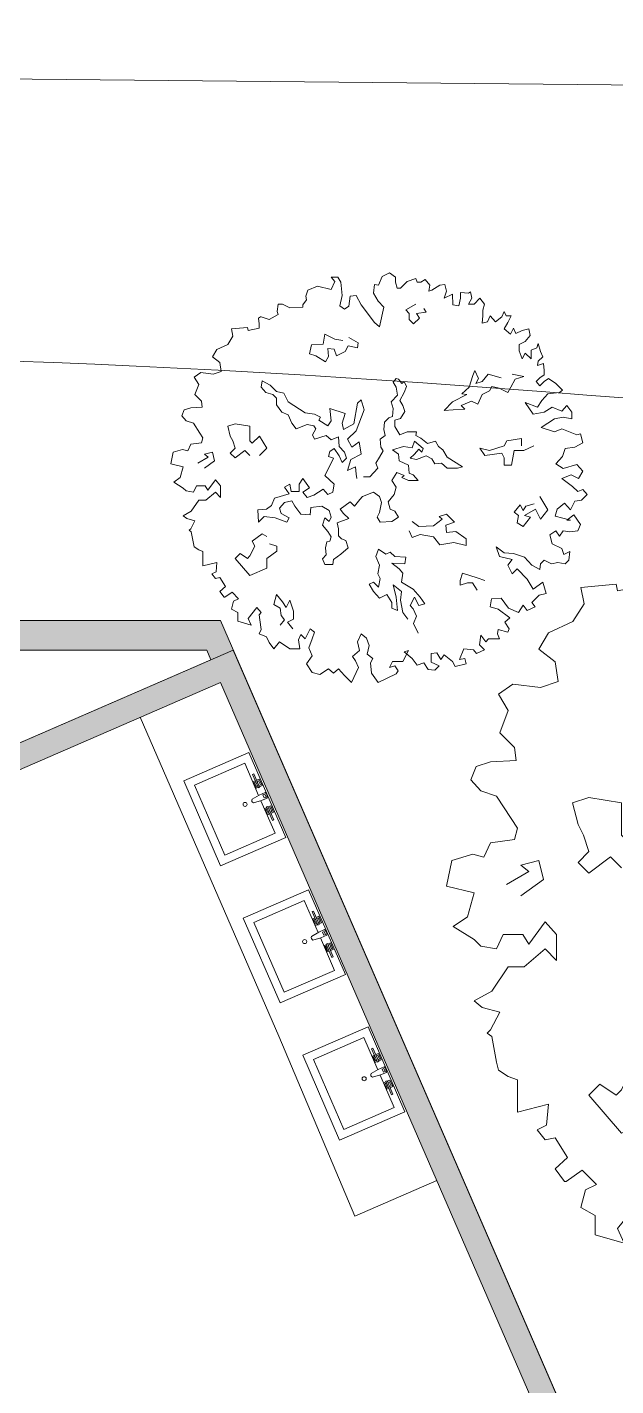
# Model space of a CAD drawing. Header units: metres. Extents: x -48 to 2360, y -1392 to 453.
# Drawn here: x 1278.31 to 1281.92, y -64.54 to -56.2 of the extents above; entities that cross this region are included whole.
import ezdxf

# ---------------------------------------------------------------- set-up
doc = ezdxf.new("R2010")
doc.units = ezdxf.units.M
doc.layers.add('TECHOS', color=220, linetype='Continuous', lineweight=18)
doc.layers.add('trazo', color=7, linetype='Continuous', lineweight=18)
doc.layers.add('Vegetación-h', color=7, linetype='Continuous', lineweight=5, true_color=0x5f7f00, transparency=0.5)

# ---------------------------------------------------------------- blocks, each defined once
blk = doc.blocks.new('arb29')
at = {"layer": 'Vegetación-h', "linetype": 'Continuous'}
for points in [[(0.1951, 1.7282), (0.2272, 1.8056), (0.2933, 1.8378), (0.3462, 1.8), (0.3462, 1.7546), (0.3594, 1.7017), (0.3915, 1.7017), (0.4501, 1.7603), (0.5275, 1.7867), (0.5407, 1.7546), (0.5728, 1.7546), (0.6125, 1.7792), (0.6522, 1.7282), (0.6446, 1.6752), (0.6711, 1.6828), (0.7428, 1.7282), (0.7882, 1.7338), (0.8014, 1.6752), (0.7825, 1.611), (0.8543, 1.6488), (0.86, 1.5524), (0.9128, 1.5448), (0.9261, 1.611), (0.9261, 1.662), (0.9979, 1.6563), (1.0167, 1.6696), (1.03, 1.611), (0.9979, 1.5581), (1.0489, 1.5581), (1.1017, 1.611), (1.1414, 1.5581), (1.1282, 1.5052), (1.1282, 1.4541), (1.1206, 1.388), (1.1679, 1.4012), (1.1924, 1.4541), (1.2396, 1.4012), (1.2982, 1.4466), (1.3171, 1.4919), (1.336, 1.4541), (1.3813, 1.4541), (1.3492, 1.3956), (1.3171, 1.337), (1.3756, 1.2897), (1.4021, 1.3427), (1.421, 1.2973), (1.4795, 1.3238), (1.5381, 1.337), (1.5513, 1.2784), (1.506, 1.2255), (1.4531, 1.199), (1.4531, 1.1405), (1.4795, 1.0686), (1.506, 1.1216), (1.5589, 1.0686), (1.5589, 1.148), (1.6099, 1.1669), (1.6231, 1.2066), (1.6439, 1.1348), (1.6628, 1.0875), (1.6231, 1.0497), (1.6174, 1.0101), (1.6684, 1.029), (1.676, 0.9647), (1.676, 0.925), (1.6363, 0.8986), (1.6042, 0.8664), (1.6363, 0.8268), (1.676, 0.8664), (1.7156, 0.8929), (1.7799, 0.8475), (1.8384, 0.789), (1.812, 0.7682), (1.7081, 0.755), (1.6552, 0.6964), (1.6174, 0.6378), (1.506, 0.6775), (1.5778, 0.5735), (1.676, 0.5924), (1.7478, 0.6378), (1.8328, 0.6), (1.8781, 0.651), (1.9234, 0.5924), (1.9234, 0.5339), (1.846, 0.5471), (1.7666, 0.5339), (1.6495, 0.4564), (1.7666, 0.4167), (1.8328, 0.4432), (1.9688, 0.3902), (2.0009, 0.3978), (2.0217, 0.3184), (1.9499, 0.2806), (1.8649, 0.2674), (1.8384, 0.1956), (1.7799, 0.1295), (1.846, 0.0898), (1.9688, 0.1238), (2.0217, 0.0652), (1.982, -0.0009), (1.9178, 0.0312), (1.8328, -0.0009)], [(1.8328, -0.0009), (1.9291, -0.0727), (1.9763, -0.1181), (2.0217, -0.0992), (2.0613, -0.1445), (2.0084, -0.1956), (1.9499, -0.2031), (1.9102, -0.2806), (1.8573, -0.222), (1.7931, -0.2749), (1.7742, -0.3392), (1.9102, -0.3732), (1.8781, -0.3732), (1.9423, -0.326), (2.0009, -0.411), (1.9763, -0.4696), (1.9045, -0.4771), (1.846, -0.4696), (1.812, -0.5168), (1.7799, -0.4696), (1.727, -0.5036), (1.7478, -0.5867), (1.8328, -0.6264), (1.8516, -0.6793), (1.9045, -0.6529), (1.897, -0.7304), (1.8649, -0.7644), (1.7988, -0.7511), (1.7402, -0.7644), (1.676, -0.7304), (1.6439, -0.7644), (1.6363, -0.8154), (1.5645, -0.7776), (1.5003, -0.7058), (1.4021, -0.6718), (1.3171, -0.6661), (1.2453, -0.6132), (1.2774, -0.6982), (1.3889, -0.7247), (1.3492, -0.7776), (1.3889, -0.8551), (1.4342, -0.8097), (1.5249, -0.9004), (1.5778, -0.9911), (1.6628, -0.9269), (1.6949, -1.0308), (1.6306, -1.044), (1.5645, -1.1102), (1.5966, -1.148), (1.5249, -1.182), (1.4871, -1.1348), (1.4474, -1.2009), (1.3567, -1.1612), (1.2906, -1.0705), (1.2056, -1.0762), (1.1924, -1.148), (1.2642, -1.1688), (1.37, -1.2462), (1.3227, -1.2859), (1.3624, -1.3445), (1.3492, -1.3766), (1.2642, -1.3502), (1.2585, -1.3899), (1.2774, -1.4352), (1.2321, -1.4352), (1.1792, -1.4352), (1.1546, -1.4617), (1.1093, -1.4031), (1.0961, -1.4881), (1.1414, -1.5335), (1.0696, -1.5656), (1.0432, -1.5335), (0.9582, -1.5259), (0.9185, -1.6185), (0.9657, -1.611), (0.9771, -1.6582), (0.8807, -1.6828), (0.8543, -1.6374), (0.7825, -1.5788), (0.7504, -1.6185), (0.7164, -1.5599), (0.6654, -1.5656), (0.6654, -1.645), (0.7372, -1.6771), (0.6975, -1.7168), (0.639, -1.7092), (0.5993, -1.6506), (0.5407, -1.6695), (0.4954, -1.611), (0.4236, -1.5524), (0.4633, -1.5391), (0.4104, -1.6374), (0.3197, -1.6374), (0.2933, -1.6903), (0.3386, -1.6771), (0.3707, -1.7224), (0.3518, -1.7489), (0.1894, -1.8264), (0.1308, -1.7413), (0.1233, -1.6506), (0.1441, -1.611), (0.0912, -1.5732), (0.1101, -1.4938), (0.0855, -1.4295), (0.0383, -1.3899), (0.0062, -1.4617), (0.0251, -1.5391), (-0.0392, -1.5921), (-0.0127, -1.6317), (0.0137, -1.6903), (-0.0467, -1.8264), (-0.111, -1.7621), (-0.1638, -1.7036), (-0.2092, -1.7413), (-0.2545, -1.7036), (-0.332, -1.7546), (-0.3981, -1.7357), (-0.451, -1.6582), (-0.3981, -1.5864), (-0.4302, -1.5146), (-0.3981, -1.4352), (-0.3792, -1.3766), (-0.417, -1.3445), (-0.4623, -1.4352), (-0.502, -1.3955), (-0.5227, -1.4428), (-0.5095, -1.5259), (-0.6002, -1.5259), (-0.6909, -1.4617), (-0.7437, -1.5259), (-0.7834, -1.4673), (-0.808, -1.4163), (-0.8741, -1.3899), (-0.8552, -1.3502), (-0.8665, -1.2651), (-0.8741, -1.2198), (-0.8552, -1.2009), (-0.893, -1.1555), (-0.9723, -1.2538), (-0.9459, -1.3124), (-1.063, -1.2784), (-1.063, -1.2009), (-1.1215, -1.1688), (-1.1026, -1.097), (-1.0573, -1.0762), (-1.1159, -1.0176), (-1.1801, -1.0629), (-1.1876, -1.0629), (-1.2254, -1.0119), (-1.1744, -0.9666), (-1.2254, -0.8872), (-1.2651, -0.8948), (-1.2972, -0.8551), (-1.2594, -0.8362), (-1.2519, -0.7511), (-1.3765, -0.7833), (-1.3765, -0.719), (-1.3765, -0.6529), (-1.4143, -0.6396), (-1.454, -0.6132), (-1.4615, -0.5811), (-1.4804, -0.4771), (-1.4993, -0.4639), (-1.4861, -0.4507), (-1.4483, -0.3789), (-1.5201, -0.36), (-1.5522, -0.3335), (-1.4804, -0.2938), (-1.4143, -0.1956), (-1.3501, -0.1956), (-1.2651, -0.1238), (-1.2198, -0.171), (-1.2198, -0.0652), (-1.2651, -0.0142), (-1.3312, -0.1049), (-1.3558, -0.0652), (-1.4351, -0.0652), (-1.4615, -0.1238), (-1.5258, -0.1124), (-1.5522, -0.086), (-1.6372, -0.0331), (-1.5786, 0.0066), (-1.5522, 0.103), (-1.6637, 0.1295), (-1.6429, 0.2334), (-1.5579, 0.2599), (-1.5125, 0.2466), (-1.4861, 0.3052), (-1.3898, 0.3184), (-1.3765, 0.3638), (-1.403, 0.4035), (-1.4615, 0.4942), (-1.5258, 0.515), (-1.5654, 0.5603), (-1.5446, 0.6132), (-1.4861, 0.6321), (-1.3822, 0.6378), (-1.3898, 0.6907), (-1.4483, 0.7493), (-1.4143, 0.84), (-1.454, 0.9061), (-1.3954, 0.9458), (-1.284, 0.9326), (-1.2122, 0.9572), (-1.2254, 1.0365), (-1.2915, 1.0875), (-1.2519, 1.1537), (-1.1536, 1.199), (-1.1083, 1.2708), (-1.1215, 1.337), (-0.978, 1.3502), (-0.9723, 1.3238), (-0.8741, 1.3427), (-0.8741, 1.3823), (-0.8797, 1.4334), (-0.8609, 1.4466), (-0.8552, 1.4466), (-0.7834, 1.422), (-0.7041, 1.4674), (-0.7116, 1.4919), (-0.7041, 1.5581), (-0.6644, 1.5581), (-0.6002, 1.526), (-0.4831, 1.5316), (-0.4831, 1.5524), (-0.451, 1.5978), (-0.4566, 1.6299), (-0.4377, 1.6828), (-0.3527, 1.7206), (-0.2281, 1.6885), (-0.196, 1.7603), (-0.2281, 1.8), (-0.1695, 1.8), (-0.1431, 1.7546), (-0.1298, 1.6356), (-0.1506, 1.5448), (-0.111, 1.5127), (-0.0713, 1.5392), (-0.0581, 1.6299), (-0.0071, 1.6356), (0.0383, 1.5524), (0.1573, 1.3956), (0.2026, 1.3559), (0.2404, 1.5316), (0.1894, 1.5845), (0.1497, 1.6563), (0.1573, 1.7338), (0.1951, 1.7282)], [(0.5283, 1.559), (0.4373, 1.5068), (0.4695, 1.4746), (0.4695, 1.4224), (0.5083, 1.3824), (0.5605, 1.4346), (0.535, 1.4746), (0.6193, 1.4868), (0.6005, 1.5201)], [(-0.1243, 1.2325), (-0.1953, 1.2458), (-0.2864, 1.2914), (-0.2997, 1.2003), (-0.404, 1.1937), (-0.424, 1.1148), (-0.3652, 1.0959), (-0.2808, 1.0438), (-0.2542, 1.0893), (-0.2608, 1.1615), (-0.202, 1.1548), (-0.182, 1.0959), (-0.1043, 1.1348), (-0.0777, 1.187), (0.0067, 1.167), (0.0133, 1.2136), (-0.0721, 1.2592)], [(1.2908, 0.9005), (1.1743, 0.9327), (1.1221, 0.8672), (1.0633, 0.8483), (1.0888, 0.8939), (1.0567, 0.9649), (1.0367, 0.9194), (1.0045, 0.815), (0.939, 0.7562), (0.9845, 0.7495), (0.8546, 0.6851), (0.7825, 0.6063), (0.8613, 0.6129), (0.9656, 0.6196), (0.9323, 0.6518), (1.0245, 0.6918), (1.0822, 0.6651), (1.1221, 0.7495), (1.1865, 0.7828), (1.2065, 0.8217), (1.272, 0.8084), (1.3497, 0.7695), (1.3763, 0.815), (1.4152, 0.8872), (1.494, 0.9127), (1.3896, 0.9327)], [(0.0588, 0.0133), (0.1177, 0.0133), (0.1887, 0.0911), (0.1698, 0.1366), (0.202, 0.1888), (0.2353, 0.2476), (0.2153, 0.2798), (0.2087, 0.352), (0.2542, 0.3842), (0.2409, 0.4364), (0.2475, 0.5019), (0.2875, 0.5408), (0.3197, 0.5541), (0.3263, 0.6263), (0.3063, 0.6851), (0.3652, 0.744), (0.3518, 0.815), (0.3263, 0.8605), (0.3518, 0.8939), (0.3718, 0.8872), (0.404, 0.8483), (0.424, 0.8672), (0.444, 0.8217), (0.424, 0.7695), (0.3851, 0.6973), (0.4107, 0.6518), (0.4307, 0.5996), (0.3918, 0.5352), (0.3396, 0.5219), (0.3396, 0.463), (0.3851, 0.3909), (0.4506, 0.4175), (0.535, 0.4175), (0.5283, 0.3842), (0.5738, 0.3587), (0.6327, 0.3131), (0.7048, 0.332), (0.7303, 0.2865), (0.7692, 0.2543), (0.8091, 0.1888), (0.9457, 0.1044), (0.9002, 0.0911), (0.8091, 0.0911), (0.757, 0.1366), (0.6981, 0.1299), (0.6715, 0.1754), (0.6193, 0.2021), (0.535, 0.1699), (0.4762, 0.1821), (0.515, 0.2154), (0.555, 0.2609), (0.5805, 0.2343), (0.5938, 0.2676), (0.515, 0.332), (0.4961, 0.2743), (0.4173, 0.2865), (0.3197, 0.2543), (0.3718, 0.2154), (0.3785, 0.1566), (0.4628, 0.1177), (0.4695, 0.0455), (0.5028, 0.0322), (0.5483, -0.02), (0.4628, -0.02), (0.404, 0.0067), (0.424, 0.0255), (0.3585, 0.0522), (0.313, -0.02), (0.3518, -0.0788), (0.333, -0.1443), (0.2808, -0.2088), (0.2997, -0.2743), (0.3396, -0.2943), (0.3718, -0.3464), (0.313, -0.3853), (0.2087, -0.392), (0.1831, -0.3464), (0.202, -0.3065), (0.222, -0.2154), (0.202, -0.1632), (0.1498, -0.1244), (0.0522, -0.1632), (0.0266, -0.1899), (-0.02, -0.2487), (-0.0588, -0.2088), (-0.1498, -0.2743), (-0.1177, -0.3131), (-0.0721, -0.3587), (-0.1765, -0.3986), (-0.1632, -0.4508), (-0.1632, -0.5152), (-0.1365, -0.5419), (-0.0977, -0.5552), (-0.0777, -0.6196), (-0.1432, -0.6784), (-0.2087, -0.724), (-0.2153, -0.7706), (-0.2864, -0.7706), (-0.3063, -0.7184), (-0.2742, -0.6851), (-0.2808, -0.6196), (-0.2675, -0.5674), (-0.2409, -0.5619), (-0.2286, -0.5219), (-0.2608, -0.4764), (-0.3063, -0.4175), (-0.2864, -0.3531), (-0.2475, -0.3853), (-0.2286, -0.3464), (-0.2475, -0.2876), (-0.313, -0.2487), (-0.4107, -0.2609), (-0.4173, -0.3265), (-0.5017, -0.3198), (-0.5539, -0.2487), (-0.5805, -0.2021), (-0.646, -0.2154), (-0.6915, -0.2676), (-0.6782, -0.3131), (-0.606, -0.3531), (-0.626, -0.392), (-0.7303, -0.3531), (-0.828, -0.3398), (-0.8802, -0.392), (-0.8868, -0.2809), (-0.808, -0.2743), (-0.7625, -0.2421), (-0.737, -0.1766), (-0.606, -0.1377), (-0.646, -0.0788), (-0.5994, -0.0522), (-0.5872, -0.1177), (-0.515, -0.1177), (-0.515, -0.0522), (-0.4828, 0), (-0.424, -0.0855), (-0.4828, -0.1244), (-0.4429, -0.1699), (-0.3851, -0.1499), (-0.2997, -0.0977), (-0.2608, -0.1443), (-0.2153, -0.1244), (-0.2087, -0.0855), (-0.202, -0.0522), (-0.2864, 0.0255), (-0.2608, 0.0777), (-0.2087, 0.1821), (-0.2542, 0.1954), (-0.2409, 0.241), (-0.202, 0.2676), (-0.1565, 0.2021), (-0.1299, 0.1432), (-0.091, 0.1821), (-0.111, 0.2343), (-0.1565, 0.2865), (-0.1632, 0.372), (-0.2286, 0.3453), (-0.2742, 0.3842), (-0.3785, 0.352), (-0.3974, 0.3909), (-0.3652, 0.443), (-0.3851, 0.4697), (-0.4429, 0.483), (-0.5416, 0.443), (-0.5805, 0.4952), (-0.6127, 0.5674), (-0.6715, 0.5929), (-0.717, 0.6585), (-0.717, 0.7173), (-0.7503, 0.7495), (-0.8147, 0.7695), (-0.8546, 0.815), (-0.848, 0.8739), (-0.7758, 0.835), (-0.717, 0.7762), (-0.6515, 0.7628), (-0.6127, 0.6851), (-0.4628, 0.5874), (-0.3785, 0.5741), (-0.3263, 0.5474), (-0.3385, 0.5219), (-0.2608, 0.4697), (-0.2286, 0.5152), (-0.2409, 0.6263), (-0.1043, 0.5807), (-0.1299, 0.4952), (-0.1177, 0.4364), (-0.0255, 0.4886), (0.0067, 0.6718), (0.0388, 0.704), (0.0655, 0.6129), (-0.0067, 0.4242), (-0.0844, 0.352), (-0.0455, 0.2798), (0.02, 0.3265), (0.0388, 0.2154), (-0.0522, 0.1699), (-0.0844, 0.0711), (-0.0133, 0.1044), (-0.0067, 0.0389), (0, 0)], [(-0.8699, 0.2036), (-0.8043, 0.2704), (-0.8699, 0.3792), (-0.9354, 0.3137), (-0.9564, 0.3359), (-0.9564, 0.467), (-1.0887, 0.488), (-1.1543, 0.467), (-1.132, 0.3792), (-1.1098, 0.3359), (-1.0887, 0.2704), (-1.132, 0.2259), (-1.0887, 0.1826), (-1.0009, 0.2481), (-0.9564, 0.2036)], [(1.4722, 0.2914), (1.4722, 0.3569), (1.3411, 0.3359), (1.3188, 0.2914), (1.1877, 0.2481), (1.1, 0.2704), (1.1445, 0.2036), (1.2966, 0.2259), (1.3188, 0.1826), (1.3188, 0.117), (1.3844, 0.117), (1.4066, 0.2481), (1.4944, 0.2481), (1.5822, 0.2914)], [(-1.4218, 0.1366), (-1.3308, 0.1888), (-1.363, 0.2154), (-1.2908, 0.2343), (-1.272, 0.1566), (-1.363, 0.0911)], [(1.585, -0.2287), (1.5128, -0.2487), (1.4873, -0.2876), (1.4607, -0.2354), (1.4085, -0.3009), (1.4473, -0.3331), (1.4351, -0.3986), (1.4873, -0.4308), (1.5528, -0.3464), (1.5006, -0.3331), (1.5983, -0.2743), (1.6438, -0.3653), (1.7093, -0.2809), (1.6371, -0.1632)], [(0.4961, -0.3853), (0.555, -0.4308), (0.6848, -0.4242), (0.7636, -0.3653), (0.737, -0.3398), (0.8025, -0.3198), (0.8735, -0.392), (0.7958, -0.4175), (0.8025, -0.483), (0.8868, -0.4764), (0.9778, -0.5419), (0.9778, -0.6007), (0.868, -0.5741), (0.7437, -0.5941), (0.6848, -0.5219), (0.5672, -0.503), (0.4961, -0.5285), (0.4695, -0.4697)], [(-0.8043, -0.5186), (-0.8476, -0.4963), (-0.9354, -0.5618), (-0.9132, -0.6051), (-0.9564, -0.6929), (-0.9787, -0.7152), (-1.0442, -0.6707), (-1.0887, -0.7152), (-0.9564, -0.8685), (-0.8043, -0.803), (-0.8043, -0.7152), (-0.7165, -0.6496), (-0.7165, -0.6051), (-0.7821, -0.5841)], [(0.5483, -1.3835), (0.5083, -1.298), (0.535, -1.2336), (0.5028, -1.1681), (0.4762, -1.1359), (0.515, -1.0637), (0.555, -1.1359), (0.6071, -1.1226), (0.5672, -1.0637), (0.5028, -0.9916), (0.3985, -0.9272), (0.4107, -0.8483), (0.3785, -0.8095), (0.313, -0.7573), (0.4307, -0.7639), (0.4373, -0.7051), (0.3396, -0.6984), (0.2997, -0.6596), (0.2608, -0.6784), (0.1953, -0.6329), (0.1698, -0.6984), (0.202, -0.7762), (0.1887, -0.855), (0.2087, -0.8939), (0.1953, -0.9727), (0.1498, -0.9272), (0.111, -0.946), (0.1498, -1.0116), (0.202, -1.0704), (0.2675, -1.0371), (0.313, -1.1093), (0.313, -1.1615), (0.3652, -1.1814), (0.3518, -1.0637), (0.3263, -0.9527), (0.3985, -1.0116), (0.3918, -1.0893), (0.4107, -1.2003), (0.4562, -1.2592)], [(1.1445, -0.9118), (1.0777, -0.8895), (0.9466, -0.8463), (0.9256, -0.9118), (0.9256, -0.9563), (0.9911, -0.9341), (1.0344, -0.9341), (1.0777, -0.9996)], [(-0.6848, -1.3114), (-0.646, -1.2658), (-0.6782, -1.227), (-0.6848, -1.1615), (-0.7437, -1.1293), (-0.717, -1.0371), (-0.6648, -1.1026), (-0.6327, -1.1548), (-0.5994, -1.0893), (-0.5672, -1.1881), (-0.5672, -1.2592), (-0.6193, -1.2858), (-0.5738, -1.3447)]]:
    blk.add_lwpolyline(points, dxfattribs=at)

msp = doc.modelspace()

# ---------------------------------------------------------------- hatches: boundary and pattern name
at = {"layer": 'trazo', "ltscale": 7, "transparency": 33554687}
h = msp.add_hatch(color=256, dxfattribs=at)
h.dxf.hatch_style = 1
h.paths.add_polyline_path([(1295.2924, -59.9742), (1295.2327, -59.8366), (1281.9887, -65.5865), (1282.0485, -65.7241)])
h.paths.add_polyline_path([(1280.856, -66.2418), (1280.7963, -66.1043), (1278.0569, -67.2936), (1277.3689, -67.5922), (1276.0847, -68.1498), (1276.1445, -68.2874), (1277.7038, -67.6104), (1277.9826, -68.2525), (1278.1202, -68.1927), (1277.8414, -67.5506)], flags=17)
h.paths.add_polyline_path([(1278.5003, -69.4449), (1278.6994, -69.9036), (1278.837, -69.8438), (1278.5184, -69.11), (1278.3808, -69.1697), (1278.4406, -69.3073), (1274.5087, -71.0144), (1274.3712, -71.0741), (1274.63, -71.6703), (1274.7676, -71.6106), (1274.5685, -71.1519)])
h.paths.add_polyline_path([(1272.4301, -60.9212), (1269.9633, -60.9212), (1270.7, -62.6182), (1270.8376, -62.5585), (1270.1919, -61.0712), (1272.3317, -61.0712), (1273.096, -62.8317), (1273.2336, -62.7719)], flags=17)
h.paths.add_polyline_path([(1279.4924, -59.8366), (1269.572, -59.8366), (1269.572, -60.0201), (1279.4085, -60.0201), (1279.4344, -60.0798), (1273.2336, -62.7719), (1273.096, -62.8317), (1271.2956, -63.6133), (1271.2358, -63.4757), (1271.0982, -63.5355), (1274.3712, -71.0741), (1274.5087, -71.0144), (1271.3553, -63.7509), (1275.012, -62.1634), (1275.6999, -61.8647), (1279.4942, -60.2174), (1281.8511, -65.6463), (1281.7135, -65.706), (1281.7733, -65.8436), (1281.9109, -65.7839), (1282.7073, -67.6184), (1282.8449, -67.5587), (1282.0485, -65.7241), (1281.9887, -65.5865)])
h.paths.add_polyline_path([(1275.1496, -62.1036), (1275.012, -62.1634), (1277.3689, -67.5922), (1277.5065, -67.5325)], flags=17)
h.paths.add_polyline_path([(1275.6999, -61.8647), (1275.5623, -61.9244), (1277.9193, -67.3533), (1278.0569, -67.2936)], flags=17)

# ---------------------------------------------------------------- linework, layer by layer
at = {"layer": 'TECHOS', "ltscale": 7, "transparency": 33554687}
msp.add_lwpolyline([(1269.9633, -60.9212), (1253.1352, -68.2272), (1266.1004, -98.0905), (1266.5591, -97.8914), (1286.107, -75.0724), (1279.572, -60.0201), (1273.2336, -62.7719), (1272.4301, -60.9212)], close=True, dxfattribs=at)
at = {"layer": 'trazo', "transparency": 33554687}
for p, q in [((1279.4924, -59.8366), (1269.572, -59.8366)), ((1279.4085, -60.0201), (1269.572, -60.0201))]:
    msp.add_line(p, q, dxfattribs=at)
at = {"layer": 'trazo', "transparency": 33554559}
msp.add_lwpolyline([(1370.1364, -99.6409), (1369.9943, -98.112), (1362.231, -56.4001), (1302.9057, -56.7489), (1244.7624, -56.1953), (1212.0501, -56.6227), (1194.4932, -57.4335), (1164.6818, -56.9621), (1142.6191, -57.5795), (1099.6468, -58.1053), (1075.3193, -59.0932)], dxfattribs=at)
at = {"layer": 'trazo', "ltscale": 7, "transparency": 33554687}
for points in [[(1281.9887, -65.5865), (1279.4924, -59.8366)], [(1279.4344, -60.0798), (1279.4085, -60.0201)]]:
    msp.add_lwpolyline(points, dxfattribs=at)
at = {"layer": 'trazo', "transparency": 33554687}
for points in [[(1273.2336, -62.7719), (1279.4344, -60.0798)], [(1275.6999, -61.8647), (1279.4942, -60.2174)], [(1279.4942, -60.2174), (1281.8511, -65.6463)]]:
    msp.add_lwpolyline(points, dxfattribs=at)
at = {"layer": 'trazo', "transparency": 33554508}
for points in [[(1280.8218, -63.2754), (1280.3184, -63.494), (1279.8508, -62.3886), (1279.0011, -60.4315)], [(1279.7416, -60.9437), (1279.8283, -61.1436), (1279.5193, -61.2777), (1279.333, -60.8485), (1279.642, -60.7143), (1279.7273, -60.9108)], [(1279.7069, -60.822), (1279.6942, -60.8275), (1279.7113, -60.867), (1279.7241, -60.8614)], [(1279.7099, -60.829), (1279.703, -60.832), (1279.7141, -60.8575), (1279.721, -60.8545)], [(1279.7322, -60.8579), (1279.7484, -60.8509), (1279.7313, -60.8114), (1279.715, -60.8185)], [(1279.7292, -60.851), (1279.7384, -60.8469), (1279.7274, -60.8214), (1279.7181, -60.8254)], [(1279.7802, -60.9273), (1279.7443, -60.9429), (1279.6953, -60.9573)], [(1279.795, -61.0249), (1279.7823, -61.0305), (1279.7651, -60.991), (1279.7779, -60.9855)], [(1279.792, -61.018), (1279.785, -61.021), (1279.774, -60.9955), (1279.7809, -60.9924)], [(1279.786, -60.9819), (1279.8023, -60.9749), (1279.8194, -61.0143), (1279.8031, -61.0214)], [(1279.789, -60.9889), (1279.7983, -60.9849), (1279.8094, -61.0104), (1279.8001, -61.0144)], [(1280.1071, -61.7857), (1280.1939, -61.9855), (1279.8849, -62.1197), (1279.6985, -61.6905), (1280.0075, -61.5563), (1280.0929, -61.7528)], [(1280.0725, -61.664), (1280.0597, -61.6695), (1280.0768, -61.709), (1280.0896, -61.7034)], [(1280.0755, -61.6709), (1280.0685, -61.674), (1280.0796, -61.6995), (1280.0866, -61.6965)], [(1280.0977, -61.6999), (1280.114, -61.6929), (1280.0968, -61.6534), (1280.0806, -61.6605)], [(1280.0947, -61.6929), (1280.104, -61.6889), (1280.0929, -61.6634), (1280.0836, -61.6674)], [(1280.1458, -61.7693), (1280.1098, -61.7849), (1280.0609, -61.7993)], [(1280.1606, -61.8669), (1280.1478, -61.8724), (1280.1307, -61.833), (1280.1435, -61.8275)], [(1280.1576, -61.8599), (1280.1506, -61.863), (1280.1395, -61.8374), (1280.1465, -61.8344)], [(1280.1516, -61.8239), (1280.1678, -61.8169), (1280.1849, -61.8563), (1280.1687, -61.8634)], [(1280.1546, -61.8309), (1280.1639, -61.8269), (1280.175, -61.8524), (1280.1657, -61.8564)], [(1280.4727, -62.6277), (1280.5594, -62.8275), (1280.2504, -62.9617), (1280.0641, -62.5325), (1280.3731, -62.3983), (1280.4584, -62.5948)], [(1280.438, -62.506), (1280.4253, -62.5115), (1280.4424, -62.551), (1280.4552, -62.5454)], [(1280.4411, -62.5129), (1280.4341, -62.516), (1280.4452, -62.5415), (1280.4521, -62.5385)], [(1280.4633, -62.5419), (1280.4795, -62.5348), (1280.4624, -62.4954), (1280.4462, -62.5025)], [(1280.4603, -62.5349), (1280.4695, -62.5309), (1280.4585, -62.5054), (1280.4492, -62.5094)], [(1280.5113, -62.6113), (1280.4754, -62.6269), (1280.4264, -62.6412)], [(1280.5261, -62.7089), (1280.5134, -62.7144), (1280.4962, -62.675), (1280.509, -62.6695)], [(1280.5231, -62.7019), (1280.5161, -62.705), (1280.5051, -62.6794), (1280.512, -62.6764)], [(1280.5171, -62.6659), (1280.5334, -62.6589), (1280.5505, -62.6983), (1280.5343, -62.7054)], [(1280.5201, -62.6729), (1280.5294, -62.6689), (1280.5405, -62.6944), (1280.5312, -62.6984)]]:
    msp.add_lwpolyline(points, dxfattribs=at)
for points in [[(1279.8941, -61.1695), (1279.4934, -61.3435), (1279.2672, -60.8225), (1279.6679, -60.6486)], [(1279.6979, -60.779), (1279.6898, -60.7826), (1279.7256, -60.8649), (1279.7337, -60.8614)], [(1279.7726, -60.9224), (1279.7621, -60.9269), (1279.7541, -60.9083), (1279.7645, -60.9038)], [(1279.8203, -61.0608), (1279.8121, -61.0644), (1279.7764, -60.982), (1279.7845, -60.9785)], [(1280.2597, -62.0115), (1279.8589, -62.1855), (1279.6328, -61.6645), (1280.0335, -61.4906)], [(1280.0635, -61.621), (1280.0554, -61.6245), (1280.0911, -61.7069), (1280.0992, -61.7034)], [(1280.1381, -61.7644), (1280.1277, -61.7689), (1280.1196, -61.7503), (1280.1301, -61.7458)], [(1280.1858, -61.9028), (1280.1777, -61.9064), (1280.1419, -61.824), (1280.1501, -61.8205)], [(1280.6252, -62.8535), (1280.2245, -63.0275), (1279.9983, -62.5065), (1280.399, -62.3325)], [(1280.429, -62.463), (1280.4209, -62.4665), (1280.4567, -62.5489), (1280.4648, -62.5454)], [(1280.5037, -62.6063), (1280.4932, -62.6109), (1280.4852, -62.5923), (1280.4956, -62.5878)], [(1280.5514, -62.7448), (1280.5433, -62.7483), (1280.5075, -62.666), (1280.5156, -62.6624)]]:
    msp.add_lwpolyline(points, close=True, dxfattribs=at)
for points in [[(1279.7668, -60.8932), (1279.7308, -60.9088), (1279.6869, -60.9347, 0.471925), (1279.6953, -60.9573)], [(1280.1323, -61.7352), (1280.0964, -61.7508), (1280.0525, -61.7767, 0.471925), (1280.0609, -61.7993)], [(1280.4979, -62.5771), (1280.4619, -62.5928), (1280.418, -62.6187, 0.471925), (1280.4264, -62.6412)]]:
    msp.add_lwpolyline(points, format="xyb", dxfattribs=at)
for centre in [(1279.6441, -60.9665), (1280.0097, -61.8085), (1280.3752, -62.6505)]:
    msp.add_circle(centre, 0.0126, dxfattribs=at)
for centre in [(1279.7399, -60.9235), (1280.1054, -61.7655), (1280.471, -62.6075)]:
    msp.add_arc(centre, 0.0405, 354.56981, 48.41681, dxfattribs=at)
at = {"layer": 'trazo', "transparency": 33554585}
msp.add_spline([(1248.5882, -57.7539), (1252.8539, -58.4192), (1254.9186, -57.7539), (1262.8063, -58.4496), (1265.5992, -59.0841), (1272.669, -58.4474), (1288.7861, -58.9351), (1298.0137, -58.9351), (1307.5962, -59.8366)], degree=3, dxfattribs=at)

# ---------------------------------------------------------------- block references
at = {"layer": 'trazo', "transparency": 33554687}
for p, xscale, yscale, zscale in [((1280.3301, -58.9652), 0.6862863489205753, 0.6862863489205753, 0.6862863489205753), ((1283.4081, -61.6659), 1.51900151276256, 1.51900151276256, 1.51900151276256)]:
    msp.add_blockref('arb29', p, dxfattribs=dict(at, xscale=xscale, yscale=yscale, zscale=zscale))

doc.saveas('drawing.dxf')
